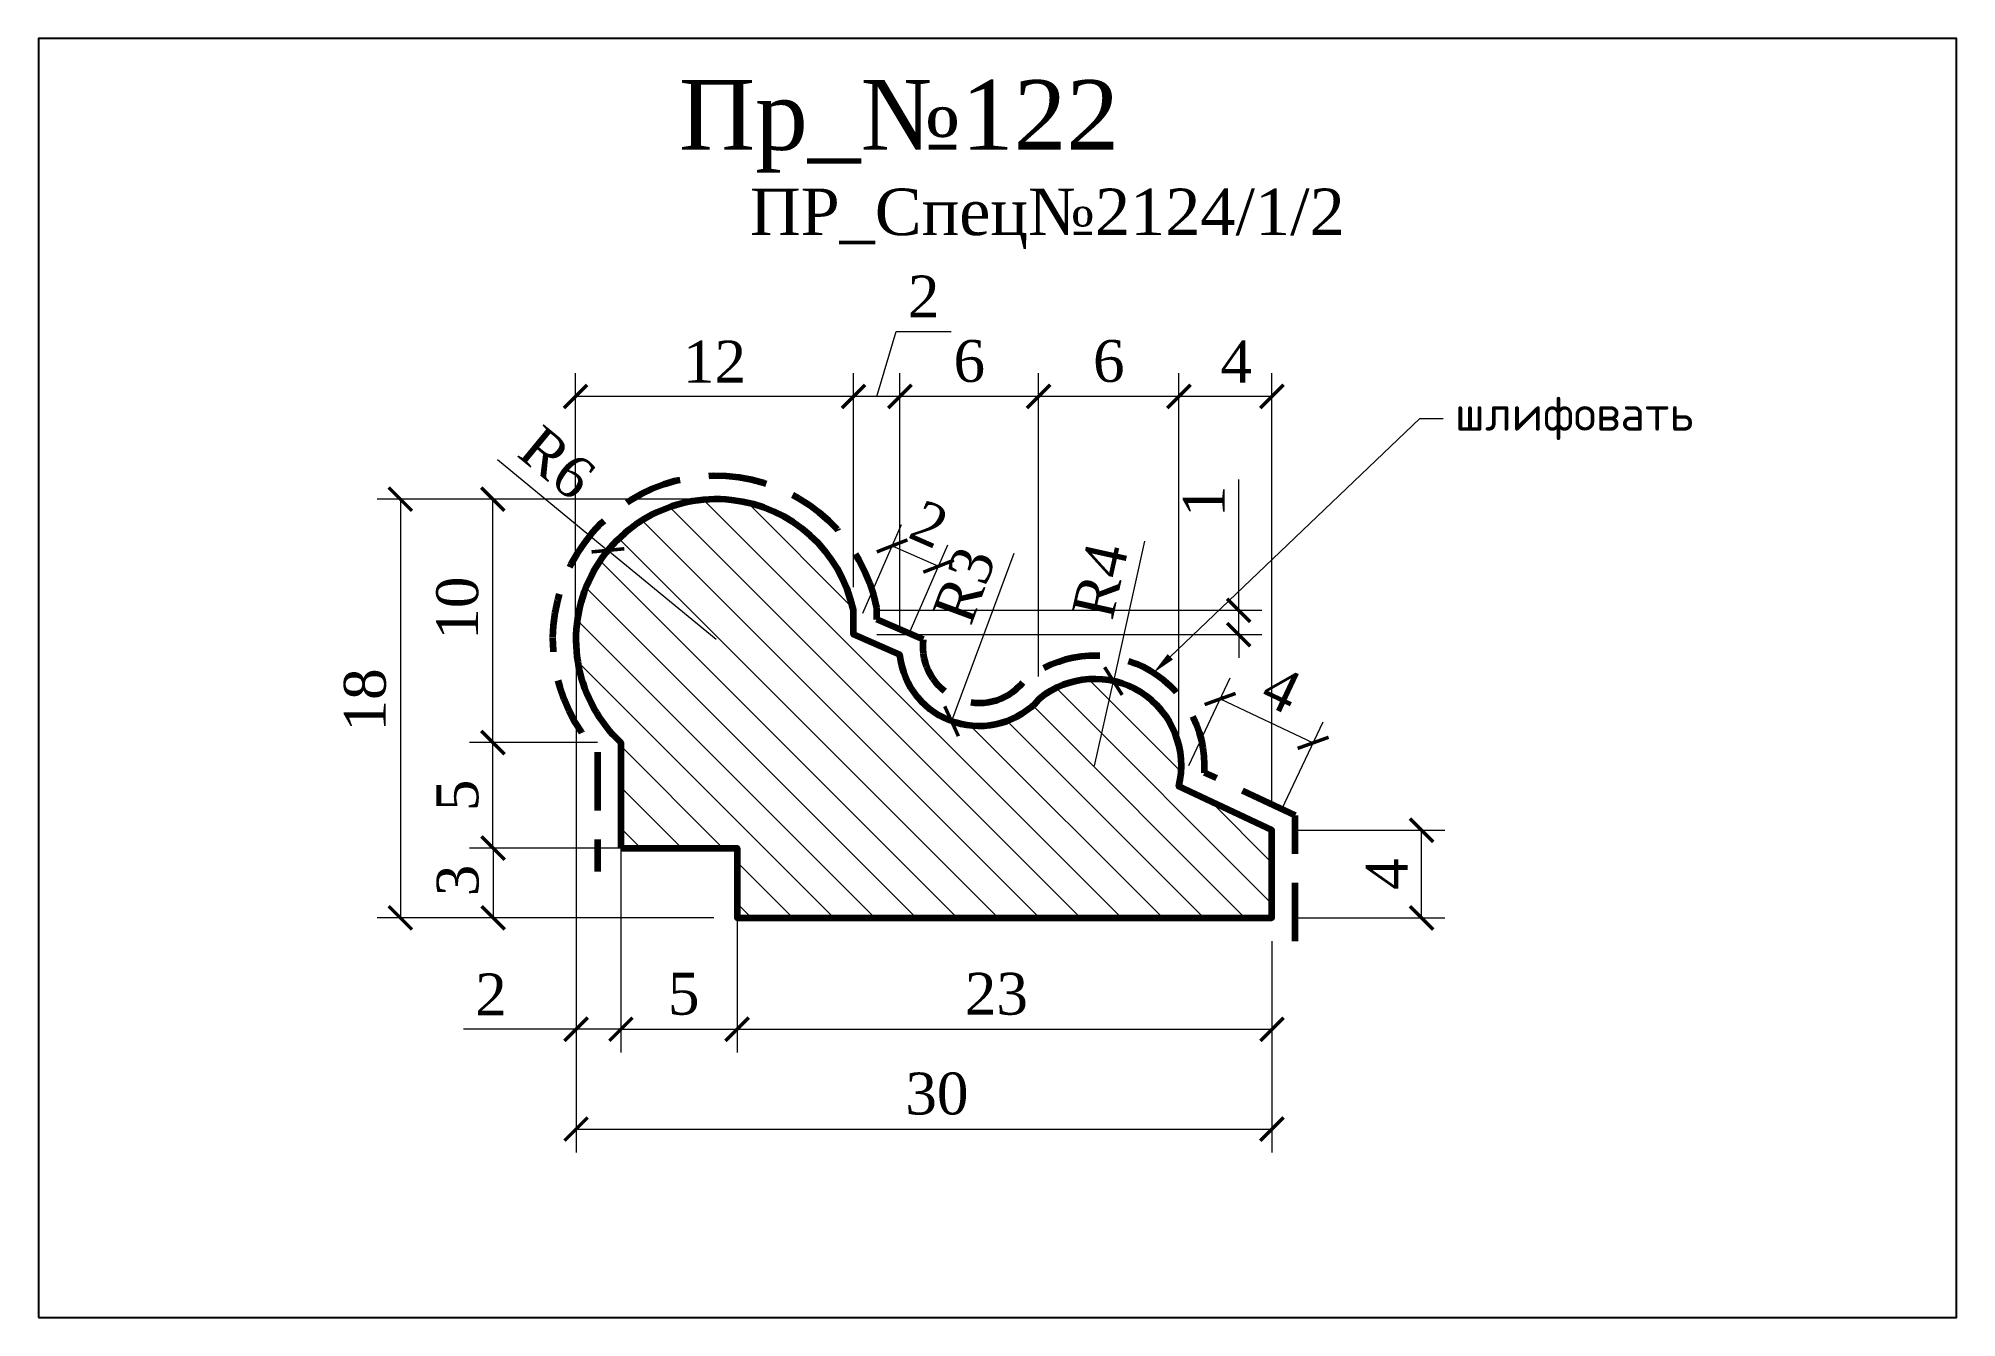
# Model space of a CAD drawing. Header units: millimetres. Extents: x 303319.2 to 303401.7, y -90928.7 to -90873.7.
import ezdxf
from ezdxf import colors
from ezdxf.entities.mleader import LeaderData, LeaderLine
from ezdxf.math import Vec2, Vec3

# ---------------------------------------------------------------- set-up
doc = ezdxf.new("R2010")
doc.units = ezdxf.units.MM
doc.header["$MEASUREMENT"] = 0
doc.linetypes.add('HIDDEN', pattern=[0.375, 0.25, -0.125])
doc.layers.add('Outside panel', color=7, linetype='Continuous', lineweight=18, true_color=0x7f5e57)
doc.layers.add('линия 50', color=1, linetype='Continuous', lineweight=211)
doc.layers.add('служебный слой РАЗМЕРЫ', color=7, linetype='Continuous', lineweight=9)
doc.layers.add('размеры в модели', color=7, linetype='Continuous')
doc.styles.add('ELECT', font='times.ttf')
doc.styles.get("Standard").update_dxf_attribs({"font": 'times.ttf'})
doc.styles.add('ЕСКД профили текст', font='isocpeur.ttf')
doc.dimstyles.new('M_1', dxfattribs={"dimtxt": 1.8, "dimasz": 1, "dimexe": 1, "dimexo": 1, "dimgap": 0.6, "dimtad": 1, "dimdec": 0, "dimdsep": 46, "dimtxsty": 'Standard', "dimblk": 'ARCHTICK', "dimcen": -5, "dimclrd": 7, "dimclre": 7, "dimclrt": 7, "dimadec": 0, "dimazin": 0, "dimtfac": 1, "dimtdec": 0, "dimtmove": 0, "dimatfit": 3, "dimfxl": 1, "dimtolj": 1, "dimtzin": 0, "dimlwd": 5, "dimlwe": 5, "dimarcsym": 0})

# ---------------------------------------------------------------- blocks, each defined once
blk = doc.blocks.new('_ArchTick')
at = {"color": 0, "linetype": 'ByBlock', "const_width": 0.15}
blk.add_lwpolyline([(-0.5, -0.5), (0.5, 0.5)], dxfattribs=at)
blk = doc.blocks.new('*D21')
at = {"layer": 'Defpoints', "color": 0, "ltscale": 1000, "transparency": 16777216}
for p in [(303349.291, -90911.551), (303372.291, -90911.551), (303372.291, -90916.341)]:
    blk.add_point(p, dxfattribs=at)
at = {"layer": 'размеры в модели', "color": 7, "lineweight": 5, "ltscale": 1000, "transparency": 16777216}
for p, q in [((303349.291, -90912.551), (303349.291, -90917.341)), ((303372.291, -90912.551), (303372.291, -90917.341)), ((303349.291, -90916.341), (303372.291, -90916.341))]:
    blk.add_line(p, q, dxfattribs=at)
at = {"layer": 'размеры в модели', "color": 7, "lineweight": 5, "ltscale": 1000, "transparency": 16777216, "rotation": 180}
blk.add_blockref('_ArchTick', (303349.291, -90916.341), dxfattribs=at)
at = {"layer": 'размеры в модели', "color": 7, "lineweight": 5, "ltscale": 1000, "transparency": 16777216}
blk.add_blockref('_ArchTick', (303372.291, -90916.341), dxfattribs=at)
at = {"layer": 'размеры в модели', "color": 7, "ltscale": 1000, "transparency": 16777216, "insert": (303360.438, -90914.825), "char_height": 1.8, "attachment_point": 5}
blk.add_mtext('\\A1;23', dxfattribs=at)
blk = doc.blocks.new('*D20')
at = {"layer": 'Defpoints', "color": 0, "ltscale": 1000, "transparency": 16777216}
for p in [(303344.291, -90908.551), (303349.291, -90908.551), (303349.291, -90916.341)]:
    blk.add_point(p, dxfattribs=at)
at = {"layer": 'размеры в модели', "color": 7, "lineweight": 5, "ltscale": 1000, "transparency": 16777216}
for p, q in [((303344.291, -90909.551), (303344.291, -90917.341)), ((303349.291, -90909.551), (303349.291, -90917.341)), ((303344.291, -90916.341), (303349.291, -90916.341))]:
    blk.add_line(p, q, dxfattribs=at)
at = {"layer": 'размеры в модели', "color": 7, "lineweight": 5, "ltscale": 1000, "transparency": 16777216, "rotation": 180}
blk.add_blockref('_ArchTick', (303344.291, -90916.341), dxfattribs=at)
at = {"layer": 'размеры в модели', "color": 7, "lineweight": 5, "ltscale": 1000, "transparency": 16777216}
blk.add_blockref('_ArchTick', (303349.291, -90916.341), dxfattribs=at)
at = {"layer": 'размеры в модели', "color": 7, "ltscale": 1000, "transparency": 16777216, "insert": (303346.992, -90914.825), "char_height": 1.8, "attachment_point": 5}
blk.add_mtext('\\A1;5', dxfattribs=at)
blk = doc.blocks.new('*D19')
at = {"layer": 'Defpoints', "color": 0, "ltscale": 1000, "transparency": 16777216}
for p in [(303342.362, -90904.014), (303344.291, -90904.014), (303344.291, -90916.341)]:
    blk.add_point(p, dxfattribs=at)
at = {"layer": 'размеры в модели', "color": 7, "lineweight": 5, "ltscale": 1000, "transparency": 16777216}
for p, q in [((303342.362, -90905.014), (303342.362, -90917.341)), ((303344.291, -90905.014), (303344.291, -90917.341)), ((303342.362, -90916.341), (303337.522, -90916.341)), ((303344.291, -90916.341), (303342.362, -90916.341))]:
    blk.add_line(p, q, dxfattribs=at)
at = {"layer": 'размеры в модели', "color": 7, "lineweight": 5, "ltscale": 1000, "transparency": 16777216, "rotation": 180}
blk.add_blockref('_ArchTick', (303342.362, -90916.341), dxfattribs=at)
at = {"layer": 'размеры в модели', "color": 7, "lineweight": 5, "ltscale": 1000, "transparency": 16777216}
blk.add_blockref('_ArchTick', (303344.291, -90916.341), dxfattribs=at)
at = {"layer": 'размеры в модели', "color": 7, "ltscale": 1000, "transparency": 16777216, "insert": (303338.703, -90914.841), "char_height": 1.8, "attachment_point": 5}
blk.add_mtext('\\A1;2', dxfattribs=at)
blk = doc.blocks.new('*D18')
at = {"layer": 'Defpoints', "color": 0, "ltscale": 1000, "transparency": 16777216}
for p in [(303354.291, -90898.326), (303370.859, -90898.326), (303354.291, -90899.373)]:
    blk.add_point(p, dxfattribs=at)
at = {"layer": 'размеры в модели', "color": 7, "lineweight": 5, "ltscale": 1000, "transparency": 16777216}
for p, q in [((303370.859, -90898.326), (303370.859, -90892.697)), ((303355.291, -90898.326), (303371.859, -90898.326)), ((303370.859, -90899.373), (303370.859, -90898.326)), ((303355.291, -90899.373), (303371.859, -90899.373)), ((303370.859, -90899.373), (303370.859, -90900.373))]:
    blk.add_line(p, q, dxfattribs=at)
for p, rotation in [((303370.859, -90898.326), 270), ((303370.859, -90899.373), 90)]:
    blk.add_blockref('_ArchTick', p, dxfattribs=dict(at, rotation=rotation))
at = {"layer": 'размеры в модели', "color": 7, "ltscale": 1000, "transparency": 16777216, "insert": (303369.359, -90893.644), "char_height": 1.8, "attachment_point": 5, "rotation": 90}
blk.add_mtext('\\A1;1', dxfattribs=at)
blk = doc.blocks.new('*D17')
at = {"layer": 'Defpoints', "color": 0, "ltscale": 1000, "transparency": 16777216}
for p in [(303357.956, -90896.43), (303354.291, -90899.373), (303356.291, -90900.246)]:
    blk.add_point(p, dxfattribs=at)
at = {"layer": 'размеры в модели', "color": 7, "lineweight": 5, "ltscale": 1000, "transparency": 16777216}
for p, q in [((303354.691, -90898.457), (303356.356, -90894.641)), ((303355.956, -90895.558), (303357.956, -90896.43)), ((303356.691, -90899.329), (303358.356, -90895.514))]:
    blk.add_line(p, q, dxfattribs=at)
for p, rotation in [((303355.956, -90895.558), 156.4327384009885), ((303357.956, -90896.43), 336.4327384009885)]:
    blk.add_blockref('_ArchTick', p, dxfattribs=dict(at, rotation=rotation))
at = {"layer": 'размеры в модели', "color": 7, "ltscale": 1000, "transparency": 16777216, "insert": (303357.555, -90894.619), "char_height": 1.8, "attachment_point": 5, "rotation": 336.43274}
blk.add_mtext('\\A1;2', dxfattribs=at)
blk = doc.blocks.new('*D16')
at = {"layer": 'Defpoints', "color": 0, "ltscale": 1000, "transparency": 16777216}
for p in [(303374.061, -90904.026), (303368.291, -90905.898), (303372.291, -90907.783)]:
    blk.add_point(p, dxfattribs=at)
at = {"layer": 'размеры в модели', "color": 7, "lineweight": 5, "ltscale": 1000, "transparency": 16777216}
for p, q in [((303368.718, -90904.994), (303370.488, -90901.237)), ((303370.061, -90902.141), (303374.061, -90904.026)), ((303372.718, -90906.878), (303374.488, -90903.121))]:
    blk.add_line(p, q, dxfattribs=at)
for p, rotation in [((303370.061, -90902.141), 154.7763576420282), ((303374.061, -90904.026), 334.7763576420283)]:
    blk.add_blockref('_ArchTick', p, dxfattribs=dict(at, rotation=rotation))
at = {"layer": 'размеры в модели', "color": 7, "ltscale": 1000, "transparency": 16777216, "insert": (303372.701, -90901.726), "char_height": 1.8, "attachment_point": 5, "rotation": 334.77636}
blk.add_mtext('\\A1;4', dxfattribs=at)
blk = doc.blocks.new('*D15')
at = {"layer": 'Defpoints', "color": 0, "ltscale": 1000, "transparency": 16777216}
for p in [(303359.702, -90899.881), (303358.511, -90903.097)]:
    blk.add_point(p, dxfattribs=at)
at = {"layer": 'размеры в модели', "color": 7, "lineweight": 5, "ltscale": 1000, "transparency": 16777216}
blk.add_line((303361.183, -90895.879), (303358.511, -90903.097), dxfattribs=at)
at = {"layer": 'размеры в модели', "color": 7, "lineweight": 5, "ltscale": 1000, "transparency": 16777216, "rotation": 249.6834895202537}
blk.add_blockref('_ArchTick', (303358.511, -90903.097), dxfattribs=at)
at = {"layer": 'размеры в модели', "color": 7, "ltscale": 1000, "transparency": 16777216, "insert": (303359.061, -90897.246), "char_height": 1.8, "attachment_point": 5, "rotation": 69.68349}
blk.add_mtext('\\A1;R3', dxfattribs=at)
blk = doc.blocks.new('*D14')
at = {"layer": 'Defpoints', "color": 0, "ltscale": 1000, "transparency": 16777216}
for p in [(303365.472, -90901.371), (303364.661, -90905.018)]:
    blk.add_point(p, dxfattribs=at)
at = {"layer": 'размеры в модели', "color": 7, "lineweight": 5, "ltscale": 1000, "transparency": 16777216}
for p in [(303366.81, -90895.354), (303364.661, -90905.018)]:
    blk.add_line(p, (303365.472, -90901.371), dxfattribs=at)
at = {"layer": 'размеры в модели', "color": 7, "lineweight": 5, "ltscale": 1000, "transparency": 16777216, "rotation": 257.4615370044747}
blk.add_blockref('_ArchTick', (303365.472, -90901.371), dxfattribs=at)
at = {"layer": 'размеры в модели', "color": 7, "ltscale": 1000, "transparency": 16777216, "insert": (303364.894, -90897.061), "char_height": 1.8, "attachment_point": 5, "rotation": 77.46154}
blk.add_mtext('\\A1;R4', dxfattribs=at)
blk = doc.blocks.new('*D13')
at = {"layer": 'Defpoints', "color": 0, "ltscale": 1000, "transparency": 16777216}
for p in [(303343.732, -90895.75), (303348.39, -90899.586)]:
    blk.add_point(p, dxfattribs=at)
at = {"layer": 'размеры в модели', "color": 7, "lineweight": 5, "ltscale": 1000, "transparency": 16777216}
for p in [(303338.982, -90891.838), (303348.39, -90899.586)]:
    blk.add_line(p, (303343.732, -90895.75), dxfattribs=at)
at = {"layer": 'размеры в модели', "color": 7, "lineweight": 5, "ltscale": 1000, "transparency": 16777216, "rotation": 320.5288304230762}
blk.add_blockref('_ArchTick', (303343.732, -90895.75), dxfattribs=at)
at = {"layer": 'размеры в модели', "color": 7, "ltscale": 1000, "transparency": 16777216, "insert": (303341.548, -90891.988), "char_height": 1.8, "attachment_point": 5, "rotation": 320.52883}
blk.add_mtext('\\A1;R6', dxfattribs=at)
blk = doc.blocks.new('*D12')
at = {"layer": 'Defpoints', "color": 0, "ltscale": 1000, "transparency": 16777216}
for p in [(303338.781, -90893.553), (303348.244, -90893.553), (303344.291, -90904.014)]:
    blk.add_point(p, dxfattribs=at)
at = {"layer": 'размеры в модели', "color": 7, "lineweight": 5, "ltscale": 1000, "transparency": 16777216}
for p, q in [((303347.244, -90893.553), (303337.781, -90893.553)), ((303338.781, -90904.014), (303338.781, -90893.553)), ((303343.291, -90904.014), (303337.781, -90904.014))]:
    blk.add_line(p, q, dxfattribs=at)
for p, rotation in [((303338.781, -90893.553), 90), ((303338.781, -90904.014), 270)]:
    blk.add_blockref('_ArchTick', p, dxfattribs=dict(at, rotation=rotation))
at = {"layer": 'размеры в модели', "color": 7, "ltscale": 1000, "transparency": 16777216, "insert": (303337.265, -90898.236), "char_height": 1.8, "attachment_point": 5, "rotation": 90}
blk.add_mtext('\\A1;10', dxfattribs=at)
blk = doc.blocks.new('*D11')
at = {"layer": 'Defpoints', "color": 0, "ltscale": 1000, "transparency": 16777216}
for p in [(303338.786, -90904.014), (303344.291, -90904.014), (303344.291, -90908.551)]:
    blk.add_point(p, dxfattribs=at)
at = {"layer": 'размеры в модели', "color": 7, "lineweight": 5, "ltscale": 1000, "transparency": 16777216}
for p, q in [((303343.291, -90904.014), (303337.786, -90904.014)), ((303338.786, -90908.551), (303338.786, -90904.014)), ((303343.291, -90908.551), (303337.786, -90908.551))]:
    blk.add_line(p, q, dxfattribs=at)
for p, rotation in [((303338.786, -90904.014), 90), ((303338.786, -90908.551), 270)]:
    blk.add_blockref('_ArchTick', p, dxfattribs=dict(at, rotation=rotation))
at = {"layer": 'размеры в модели', "color": 7, "ltscale": 1000, "transparency": 16777216, "insert": (303337.27, -90906.283), "char_height": 1.8, "attachment_point": 5, "rotation": 90}
blk.add_mtext('\\A1;5', dxfattribs=at)
blk = doc.blocks.new('*D10')
at = {"layer": 'Defpoints', "color": 0, "ltscale": 1000, "transparency": 16777216}
for p in [(303349.291, -90908.551), (303338.795, -90911.551), (303349.291, -90911.551)]:
    blk.add_point(p, dxfattribs=at)
at = {"layer": 'размеры в модели', "color": 7, "lineweight": 5, "ltscale": 1000, "transparency": 16777216}
for p, q in [((303348.291, -90908.551), (303337.795, -90908.551)), ((303338.795, -90908.551), (303338.795, -90911.551)), ((303348.291, -90911.551), (303337.795, -90911.551))]:
    blk.add_line(p, q, dxfattribs=at)
for p, rotation in [((303338.795, -90908.551), 90), ((303338.795, -90911.551), 270)]:
    blk.add_blockref('_ArchTick', p, dxfattribs=dict(at, rotation=rotation))
at = {"layer": 'размеры в модели', "color": 7, "ltscale": 1000, "transparency": 16777216, "insert": (303337.28, -90909.943), "char_height": 1.8, "attachment_point": 5, "rotation": 90}
blk.add_mtext('\\A1;3', dxfattribs=at)
blk = doc.blocks.new('*D9')
at = {"layer": 'Defpoints', "color": 0, "ltscale": 1000, "transparency": 16777216}
for p in [(303342.339, -90889.134), (303354.291, -90898.326), (303342.339, -90899.663)]:
    blk.add_point(p, dxfattribs=at)
at = {"layer": 'размеры в модели', "color": 7, "lineweight": 5, "ltscale": 1000, "transparency": 16777216}
for p, q in [((303342.339, -90898.663), (303342.339, -90888.134)), ((303354.291, -90897.326), (303354.291, -90888.134)), ((303354.291, -90889.134), (303342.339, -90889.134))]:
    blk.add_line(p, q, dxfattribs=at)
at = {"layer": 'размеры в модели', "color": 7, "lineweight": 5, "ltscale": 1000, "transparency": 16777216, "rotation": 180}
blk.add_blockref('_ArchTick', (303342.339, -90889.134), dxfattribs=at)
at = {"layer": 'размеры в модели', "color": 7, "lineweight": 5, "ltscale": 1000, "transparency": 16777216}
blk.add_blockref('_ArchTick', (303354.291, -90889.134), dxfattribs=at)
at = {"layer": 'размеры в модели', "color": 7, "ltscale": 1000, "transparency": 16777216, "insert": (303348.315, -90887.634), "char_height": 1.8, "attachment_point": 5}
blk.add_mtext('\\A1;12', dxfattribs=at)
blk = doc.blocks.new('*D8')
at = {"layer": 'Defpoints', "color": 0, "ltscale": 1000, "transparency": 16777216}
for p in [(303354.291, -90889.134), (303354.291, -90898.326), (303356.291, -90900.246)]:
    blk.add_point(p, dxfattribs=at)
at = {"layer": 'размеры в модели', "color": 7, "lineweight": 5, "ltscale": 1000, "transparency": 16777216}
for p, q in [((303355.291, -90889.134), (303356.131, -90886.334)), ((303356.131, -90886.334), (303358.493, -90886.334)), ((303354.291, -90897.326), (303354.291, -90888.134)), ((303356.291, -90899.246), (303356.291, -90888.134)), ((303356.291, -90889.134), (303354.291, -90889.134))]:
    blk.add_line(p, q, dxfattribs=at)
at = {"layer": 'размеры в модели', "color": 7, "lineweight": 5, "ltscale": 1000, "transparency": 16777216, "rotation": 180}
blk.add_blockref('_ArchTick', (303354.291, -90889.134), dxfattribs=at)
at = {"layer": 'размеры в модели', "color": 7, "lineweight": 5, "ltscale": 1000, "transparency": 16777216}
blk.add_blockref('_ArchTick', (303356.291, -90889.134), dxfattribs=at)
at = {"layer": 'размеры в модели', "color": 7, "ltscale": 1000, "transparency": 16777216, "insert": (303357.312, -90884.834), "char_height": 1.8, "attachment_point": 5}
blk.add_mtext('\\A1;2', dxfattribs=at)
blk = doc.blocks.new('*D7')
at = {"layer": 'Defpoints', "color": 0, "ltscale": 1000, "transparency": 16777216}
for p in [(303356.291, -90889.134), (303356.291, -90900.246), (303362.256, -90902.17)]:
    blk.add_point(p, dxfattribs=at)
at = {"layer": 'размеры в модели', "color": 7, "lineweight": 5, "ltscale": 1000, "transparency": 16777216}
for p, q in [((303356.291, -90899.246), (303356.291, -90888.134)), ((303362.256, -90901.17), (303362.256, -90888.134)), ((303362.256, -90889.134), (303356.291, -90889.134))]:
    blk.add_line(p, q, dxfattribs=at)
at = {"layer": 'размеры в модели', "color": 7, "lineweight": 5, "ltscale": 1000, "transparency": 16777216, "rotation": 180}
blk.add_blockref('_ArchTick', (303356.291, -90889.134), dxfattribs=at)
at = {"layer": 'размеры в модели', "color": 7, "lineweight": 5, "ltscale": 1000, "transparency": 16777216}
blk.add_blockref('_ArchTick', (303362.256, -90889.134), dxfattribs=at)
at = {"layer": 'размеры в модели', "color": 7, "ltscale": 1000, "transparency": 16777216, "insert": (303359.274, -90887.619), "char_height": 1.8, "attachment_point": 5}
blk.add_mtext('\\A1;6', dxfattribs=at)
blk = doc.blocks.new('*D6')
at = {"layer": 'Defpoints', "color": 0, "ltscale": 1000, "transparency": 16777216}
for p in [(303362.256, -90889.134), (303362.256, -90902.17), (303368.291, -90905.898)]:
    blk.add_point(p, dxfattribs=at)
at = {"layer": 'размеры в модели', "color": 7, "lineweight": 5, "ltscale": 1000, "transparency": 16777216}
for p, q in [((303362.256, -90901.17), (303362.256, -90888.134)), ((303368.291, -90904.898), (303368.291, -90888.134)), ((303368.291, -90889.134), (303362.256, -90889.134))]:
    blk.add_line(p, q, dxfattribs=at)
at = {"layer": 'размеры в модели', "color": 7, "lineweight": 5, "ltscale": 1000, "transparency": 16777216, "rotation": 180}
blk.add_blockref('_ArchTick', (303362.256, -90889.134), dxfattribs=at)
at = {"layer": 'размеры в модели', "color": 7, "lineweight": 5, "ltscale": 1000, "transparency": 16777216}
blk.add_blockref('_ArchTick', (303368.291, -90889.134), dxfattribs=at)
at = {"layer": 'размеры в модели', "color": 7, "ltscale": 1000, "transparency": 16777216, "insert": (303365.274, -90887.619), "char_height": 1.8, "attachment_point": 5}
blk.add_mtext('\\A1;6', dxfattribs=at)
blk = doc.blocks.new('*D5')
at = {"layer": 'Defpoints', "color": 0, "ltscale": 1000, "transparency": 16777216}
for p in [(303368.291, -90889.134), (303368.291, -90905.898), (303372.291, -90907.783)]:
    blk.add_point(p, dxfattribs=at)
at = {"layer": 'размеры в модели', "color": 7, "lineweight": 5, "ltscale": 1000, "transparency": 16777216}
for p, q in [((303368.291, -90904.898), (303368.291, -90888.134)), ((303372.291, -90906.783), (303372.291, -90888.134)), ((303372.291, -90889.134), (303368.291, -90889.134))]:
    blk.add_line(p, q, dxfattribs=at)
at = {"layer": 'размеры в модели', "color": 7, "lineweight": 5, "ltscale": 1000, "transparency": 16777216, "rotation": 180}
blk.add_blockref('_ArchTick', (303368.291, -90889.134), dxfattribs=at)
at = {"layer": 'размеры в модели', "color": 7, "lineweight": 5, "ltscale": 1000, "transparency": 16777216}
blk.add_blockref('_ArchTick', (303372.291, -90889.134), dxfattribs=at)
at = {"layer": 'размеры в модели', "color": 7, "ltscale": 1000, "transparency": 16777216, "insert": (303370.756, -90887.634), "char_height": 1.8, "attachment_point": 5}
blk.add_mtext('\\A1;4', dxfattribs=at)
blk = doc.blocks.new('*D4')
at = {"layer": 'Defpoints', "color": 0, "ltscale": 1000, "transparency": 16777216}
for p in [(303372.291, -90907.783), (303378.726, -90907.783), (303372.291, -90911.551)]:
    blk.add_point(p, dxfattribs=at)
at = {"layer": 'размеры в модели', "color": 7, "lineweight": 5, "ltscale": 1000, "transparency": 16777216}
for p, q in [((303373.291, -90907.783), (303379.726, -90907.783)), ((303378.726, -90911.551), (303378.726, -90907.783)), ((303373.291, -90911.551), (303379.726, -90911.551))]:
    blk.add_line(p, q, dxfattribs=at)
for p, rotation in [((303378.726, -90907.783), 90), ((303378.726, -90911.551), 270)]:
    blk.add_blockref('_ArchTick', p, dxfattribs=dict(at, rotation=rotation))
at = {"layer": 'размеры в модели', "color": 7, "ltscale": 1000, "transparency": 16777216, "insert": (303377.226, -90909.667), "char_height": 1.8, "attachment_point": 5, "rotation": 90}
blk.add_mtext('\\A1;4', dxfattribs=at)
blk = doc.blocks.new('*D2')
at = {"layer": 'Defpoints', "color": 0, "ltscale": 1000, "transparency": 16777216}
for p in [(303342.362, -90899.862), (303372.291, -90911.551), (303372.291, -90920.632)]:
    blk.add_point(p, dxfattribs=at)
at = {"layer": 'размеры в модели', "color": 7, "lineweight": 5, "ltscale": 1000, "transparency": 16777216}
for p, q in [((303342.362, -90900.862), (303342.362, -90921.632)), ((303372.291, -90912.551), (303372.291, -90921.632)), ((303342.362, -90920.632), (303372.291, -90920.632))]:
    blk.add_line(p, q, dxfattribs=at)
at = {"layer": 'размеры в модели', "color": 7, "lineweight": 5, "ltscale": 1000, "transparency": 16777216, "rotation": 180}
blk.add_blockref('_ArchTick', (303342.362, -90920.632), dxfattribs=at)
at = {"layer": 'размеры в модели', "color": 7, "lineweight": 5, "ltscale": 1000, "transparency": 16777216}
blk.add_blockref('_ArchTick', (303372.291, -90920.632), dxfattribs=at)
at = {"layer": 'размеры в модели', "color": 7, "ltscale": 1000, "transparency": 16777216, "insert": (303357.881, -90919.117), "char_height": 1.8, "attachment_point": 5}
blk.add_mtext('\\A1;30', dxfattribs=at)
blk = doc.blocks.new('*D3')
at = {"layer": 'Defpoints', "color": 0, "ltscale": 1000, "transparency": 16777216}
for p in [(303348.39, -90893.551), (303334.806, -90911.551), (303349.291, -90911.551)]:
    blk.add_point(p, dxfattribs=at)
at = {"layer": 'размеры в модели', "color": 7, "lineweight": 5, "ltscale": 1000, "transparency": 16777216}
for p, q in [((303347.39, -90893.551), (303333.806, -90893.551)), ((303334.806, -90893.551), (303334.806, -90911.551)), ((303348.291, -90911.551), (303333.806, -90911.551))]:
    blk.add_line(p, q, dxfattribs=at)
for p, rotation in [((303334.806, -90893.551), 90), ((303334.806, -90911.551), 270)]:
    blk.add_blockref('_ArchTick', p, dxfattribs=dict(at, rotation=rotation))
at = {"layer": 'размеры в модели', "color": 7, "ltscale": 1000, "transparency": 16777216, "insert": (303333.29, -90902.182), "char_height": 1.8, "attachment_point": 5, "rotation": 90}
blk.add_mtext('\\A1;18', dxfattribs=at)

msp = doc.modelspace()

# ---------------------------------------------------------------- hatches: boundary and pattern name
at = {"layer": 'Outside panel', "ltscale": 1000}
h = msp.add_hatch(dxfattribs=at)
h.set_pattern_fill('ANSI31', color=256, scale=10, angle=90)
h.set_pattern_definition([(135, (-6809.2504, -443.3946), (-0.8838834765, -0.8838834765), [])])
h.paths.add_polyline_path([(303344.291, -90904.014), (303344.291, -90908.551), (303349.291, -90908.551), (303349.291, -90911.551), (303372.291, -90911.551), (303372.291, -90907.783), (303368.291, -90905.898, 0.719895), (303362.291, -90902.13, -0.655159), (303356.291, -90900.246), (303354.291, -90899.373), (303354.291, -90898.326, 1.365902)])

# ---------------------------------------------------------------- linework, layer by layer
at = {"color": 6, "ltscale": 1000}
msp.add_lwpolyline([(303319.237, -90928.738), (303401.737, -90928.738), (303401.737, -90873.738), (303319.237, -90873.738)], close=True, dxfattribs=at)
at = {"layer": 'линия 50', "color": 1, "linetype": 'HIDDEN', "ltscale": 10, "true_color": 0xff0909}
msp.add_lwpolyline([(303373.291, -90912.551), (303373.291, -90907.148), (303369.388, -90905.309, 0.662303), (303361.583, -90901.419, -0.750896), (303357.29, -90899.59), (303355.291, -90898.718), (303355.291, -90898.224, 1.331719), (303343.291, -90904.432), (303343.291, -90909.551), (303343.291, -90909.551), (303343.291, -90909.551)], format="xyb", dxfattribs=at)
at = {"layer": 'линия 50', "color": 7}
msp.add_lwpolyline([(303344.291, -90908.551), (303349.291, -90908.551), (303349.291, -90911.551), (303372.291, -90911.551), (303372.291, -90907.783), (303368.291, -90905.898, 0.719895), (303362.291, -90902.13, -0.655159), (303356.291, -90900.246), (303354.291, -90899.373), (303354.291, -90898.326, 1.365902), (303344.291, -90904.014), (303344.291, -90908.551)], format="xyb", dxfattribs=at)

# ---------------------------------------------------------------- texts
at = {"color": 5, "ltscale": 1000, "style": 'ELECT'}
msp.add_text('Пр_№122', height=3, dxfattribs=at).set_placement((303346.792, -90878.53))
at = {"color": 7, "ltscale": 1000, "style": 'ELECT'}
msp.add_text('ПР_Спец№2124/1/2', height=2, dxfattribs=at).set_placement((303349.838, -90882.196, -513.41))

# ---------------------------------------------------------------- dimensions: what is measured, and where the dimension line sits
at = {"layer": 'размеры в модели', "color": 0, "ltscale": 1000}
for base, p1, p2, picture, middle in [((303354.291, -90889.134), (303356.291, -90900.246), (303354.291, -90898.326), '*D8', (303356.731, -90884.834)), ((303342.339, -90889.134), (303354.291, -90898.326), (303342.339, -90899.663), '*D9', (303348.315, -90887.634)), ((303356.291, -90889.134), (303362.256, -90902.17), (303356.291, -90900.246), '*D7', (303359.274, -90887.619)), ((303362.256, -90889.134), (303368.291, -90905.898), (303362.256, -90902.17), '*D6', (303365.274, -90887.619))]:
    dim = msp.add_linear_dim(base=base, p1=p1, p2=p2, dimstyle='M_1', override={"dimtxt": 1.8}, dxfattribs=at)
    dim.commit()
    dim.dimension.update_dxf_attribs({"geometry": picture, "text_midpoint": middle})
for base, p1, p2, picture, middle in [((303368.291, -90889.134), (303372.291, -90907.783), (303368.291, -90905.898), '*D5', (303370.756, -90889.134)), ((303344.291, -90916.341), (303342.362, -90904.014), (303344.291, -90904.014), '*D19', (303338.703, -90916.341)), ((303349.291, -90916.341), (303344.291, -90908.551), (303349.291, -90908.551), '*D20', (303346.992, -90916.341)), ((303372.291, -90916.341), (303349.291, -90911.551), (303372.291, -90911.551), '*D21', (303360.438, -90916.341))]:
    dim = msp.add_linear_dim(base=base, p1=p1, p2=p2, dimstyle='M_1', override={"dimtxt": 1.8}, dxfattribs=at)
    dim.commit()
    dim.dimension.update_dxf_attribs({"geometry": picture, "text_midpoint": middle, "dimtype": 128})
for center, mpoint, picture, middle in [((303348.39, -90899.586), (303343.732, -90895.75), '*D13', (303341.548, -90891.988)), ((303364.661, -90905.018), (303365.472, -90901.371), '*D14', (303364.894, -90897.061))]:
    dim = msp.add_radius_dim(center=center, mpoint=mpoint, dimstyle='M_1', override={"dimtxt": 1.8}, dxfattribs=at)
    dim.commit()
    dim.dimension.update_dxf_attribs({"geometry": picture, "text_midpoint": middle})
for base, p1, p2, angle, picture, middle, dimtype in [((303370.859, -90898.326), (303354.291, -90899.373), (303354.291, -90898.326), 90, '*D18', (303370.859, -90893.644), 128), ((303334.806, -90911.551), (303348.39, -90893.551), (303349.291, -90911.551), 90, '*D3', (303334.806, -90902.182), 128), ((303338.781, -90893.553), (303344.291, -90904.014), (303348.244, -90893.553), 90, '*D12', (303338.781, -90898.236), 128), ((303357.956, -90896.43), (303354.291, -90899.373), (303356.291, -90900.246), 336.43274, '*D17', (303356.956, -90895.994), 129), ((303374.061, -90904.026), (303368.291, -90905.898), (303372.291, -90907.783), 334.77636, '*D16', (303372.061, -90903.083), 129), ((303338.786, -90904.014), (303344.291, -90908.551), (303344.291, -90904.014), 90, '*D11', (303338.786, -90906.283), 128), ((303378.726, -90907.783), (303372.291, -90911.551), (303372.291, -90907.783), 90, '*D4', (303378.726, -90909.667), 128), ((303338.795, -90911.551), (303349.291, -90908.551), (303349.291, -90911.551), 90, '*D10', (303338.795, -90909.943), 128)]:
    dim = msp.add_linear_dim(base=base, p1=p1, p2=p2, angle=angle, dimstyle='M_1', override={"dimtxt": 1.8}, dxfattribs=at)
    dim.commit()
    dim.dimension.update_dxf_attribs({"geometry": picture, "text_midpoint": middle, "dimtype": dimtype})
dim = msp.add_radius_dim(center=(303359.702, -90899.881), mpoint=(303358.511, -90903.097), dimstyle='M_1', override={"dimtxt": 1.8}, dxfattribs=at)
dim.commit()
dim.dimension.update_dxf_attribs({"geometry": '*D15', "text_midpoint": (303360.483, -90897.772), "dimtype": 132})
dim = msp.add_linear_dim(base=(303372.291, -90920.632), p1=(303342.362, -90899.862), p2=(303372.291, -90911.551), text='30', dimstyle='M_1', override={"dimtxt": 1.8}, dxfattribs=at)
dim.commit()
dim.dimension.update_dxf_attribs({"geometry": '*D2', "text_midpoint": (303357.881, -90920.632), "dimtype": 128})

# ---------------------------------------------------------------- leaders
at = {"layer": 'служебный слой РАЗМЕРЫ'}
ml = msp.add_multileader_mtext('Standard', dxfattribs=at)
ml.set_content('\\A1;шлифовать', color=256, style='ЕСКД профили текст')
ml.set_leader_properties(color=256, linetype='ByLayer', lineweight=-1)
ml.build(insert=Vec2(0, 0))
ml.multileader.update_dxf_attribs({"dogleg_length": 1, "arrow_head_size": 1})
ctx = ml.context
ctx.base_point, ctx.char_height, ctx.arrow_head_size, ctx.landing_gap_size, ctx.plane_origin = Vec3(303379.657, -90890.081), 1.5, 1, 0.5, Vec3(303393.133, -90863.912)
notes = []
notes.append((ctx, [(1, (1, 1, 0), (303378.657, -90890.081), (1, 0), 1, [(0, [(303367.194, -90901.016)], 0, [])])]))
ctx.mtext.insert, ctx.mtext.flow_direction = Vec3(303380.157, -90889.106), 5
for ctx, leaders in notes:
    for number, flags, end, landing, length, lines in leaders:
        leader = LeaderData()
        leader.index, (leader.has_last_leader_line, leader.has_dogleg_vector, leader.attachment_direction) = number, flags
        leader.last_leader_point, leader.dogleg_vector, leader.dogleg_length = Vec3(end), Vec3(landing), length
        for number, points, colour, breaks in lines:
            line = LeaderLine()
            line.index, line.vertices, line.color, line.breaks = number, Vec3.list(points), colors.encode_raw_color(colour), breaks
            leader.lines.append(line)
        ctx.leaders.append(leader)

doc.saveas('drawing.dxf')
